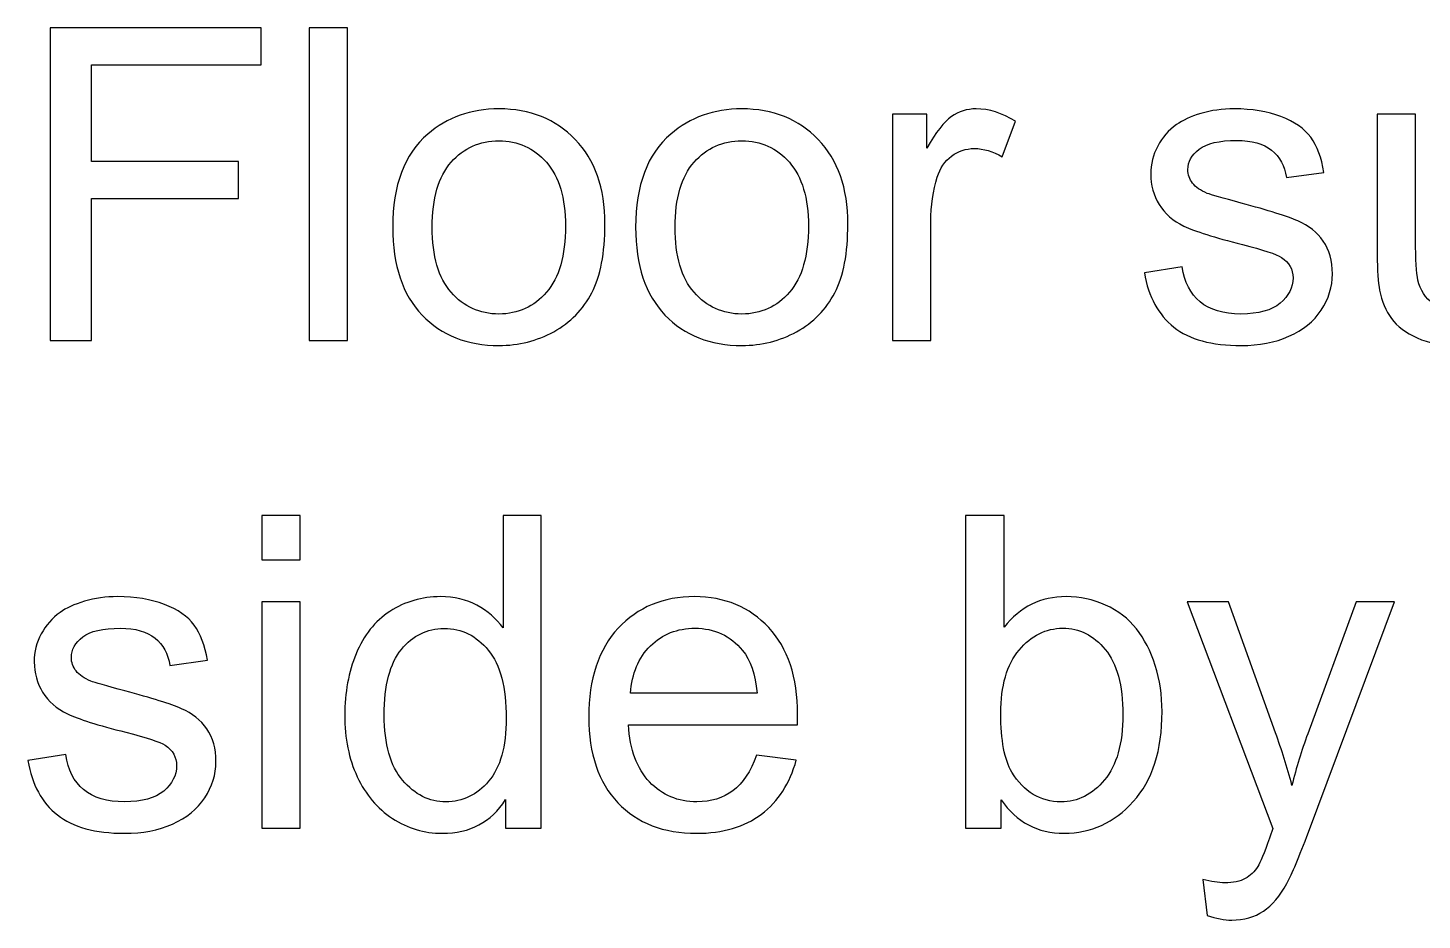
# Model space of a CAD drawing. Header units: millimetres. Extents: x -1420 to -489, y -454 to 898.
# Drawn here: x -1260.37 to -1233.35, y -250.31 to -233 of the extents above; entities that cross this region are included whole.
import ezdxf

# ---------------------------------------------------------------- set-up
doc = ezdxf.new("R2010")
doc.units = ezdxf.units.MM
doc.header["$MEASUREMENT"] = 0
doc.layers.add('Layer 1', color=7, linetype='Continuous')

msp = doc.modelspace()

# ---------------------------------------------------------------- linework, layer by layer
at = {"layer": 'Layer 1', "color": 250}
for points, knots in [([(-1259.9387, -239.0646), (-1259.9387, -239.0646), (-1259.9387, -233.0039), (-1259.9387, -233.0039), (-1259.9387, -233.0039), (-1259.9387, -233.0039), (-1255.8493, -233.0039), (-1255.8493, -233.0039), (-1255.8493, -233.0039), (-1255.8493, -233.0039), (-1255.8493, -233.7193), (-1255.8493, -233.7193), (-1255.8493, -233.7193), (-1255.8493, -233.7193), (-1259.1358, -233.7193), (-1259.1358, -233.7193), (-1259.1358, -233.7193), (-1259.1358, -233.7193), (-1259.1358, -235.5961), (-1259.1358, -235.5961), (-1259.1358, -235.5961), (-1259.1358, -235.5961), (-1256.2924, -235.5961), (-1256.2924, -235.5961), (-1256.2924, -235.5961), (-1256.2924, -235.5961), (-1256.2924, -236.3115), (-1256.2924, -236.3115), (-1256.2924, -236.3115), (-1256.2924, -236.3115), (-1259.1358, -236.3115), (-1259.1358, -236.3115), (-1259.1358, -236.3115), (-1259.1358, -236.3115), (-1259.1358, -239.0646), (-1259.1358, -239.0646), (-1259.1358, -239.0646), (-1259.1358, -239.0646), (-1259.9387, -239.0646), (-1259.9387, -239.0646)], [0, 0, 0, 0, 0.0909091, 0.0909091, 0.0909091, 0.0909091, 0.1818182, 0.1818182, 0.1818182, 0.1818182, 0.2727273, 0.2727273, 0.2727273, 0.2727273, 0.3636364, 0.3636364, 0.3636364, 0.3636364, 0.4545455, 0.4545455, 0.4545455, 0.4545455, 0.5454545, 0.5454545, 0.5454545, 0.5454545, 0.6363636, 0.6363636, 0.6363636, 0.6363636, 0.7272727, 0.7272727, 0.7272727, 0.7272727, 0.8181818, 0.8181818, 0.8181818, 0.8181818, 1, 1, 1, 1]), ([(-1254.9194, -239.0646), (-1254.9194, -239.0646), (-1254.9194, -233.0039), (-1254.9194, -233.0039), (-1254.9194, -233.0039), (-1254.9194, -233.0039), (-1254.1758, -233.0039), (-1254.1758, -233.0039), (-1254.1758, -233.0039), (-1254.1758, -233.0039), (-1254.1758, -239.0646), (-1254.1758, -239.0646), (-1254.1758, -239.0646), (-1254.1758, -239.0646), (-1254.9194, -239.0646), (-1254.9194, -239.0646)], [0, 0, 0, 0, 0.2, 0.2, 0.2, 0.2, 0.4, 0.4, 0.4, 0.4, 0.6, 0.6, 0.6, 0.6, 1, 1, 1, 1]), ([(-1253.2995, -236.8689), (-1253.2995, -236.0561), (-1253.0737, -235.4536), (-1252.6207, -235.0627), (-1252.6207, -235.0627), (-1252.244, -234.7381), (-1251.7839, -234.5744), (-1251.2407, -234.5744), (-1251.2407, -234.5744), (-1250.6367, -234.5744), (-1250.1428, -234.772), (-1249.7604, -235.1685), (-1249.7604, -235.1685), (-1249.3766, -235.5636), (-1249.1861, -236.1097), (-1249.1861, -236.8068), (-1249.1861, -236.8068), (-1249.1861, -237.3727), (-1249.2707, -237.8172), (-1249.4401, -238.1403), (-1249.4401, -238.1403), (-1249.6094, -238.4649), (-1249.8564, -238.7161), (-1250.1795, -238.8953), (-1250.1795, -238.8953), (-1250.5041, -239.0745), (-1250.8568, -239.1634), (-1251.2407, -239.1634), (-1251.2407, -239.1634), (-1251.8545, -239.1634), (-1252.3512, -238.9672), (-1252.7308, -238.5721), (-1252.7308, -238.5721), (-1253.1104, -238.1784), (-1253.2995, -237.6111), (-1253.2995, -236.8689)], [0, 0, 0, 0, 0.1, 0.1, 0.1, 0.1, 0.2, 0.2, 0.2, 0.2, 0.3, 0.3, 0.3, 0.3, 0.4, 0.4, 0.4, 0.4, 0.5, 0.5, 0.5, 0.5, 0.6, 0.6, 0.6, 0.6, 0.7, 0.7, 0.7, 0.7, 0.8, 0.8, 0.8, 0.8, 1, 1, 1, 1]), ([(-1248.5906, -236.8689), (-1248.5906, -236.0561), (-1248.3648, -235.4536), (-1247.9118, -235.0627), (-1247.9118, -235.0627), (-1247.5351, -234.7381), (-1247.075, -234.5744), (-1246.5318, -234.5744), (-1246.5318, -234.5744), (-1245.9278, -234.5744), (-1245.4339, -234.772), (-1245.0515, -235.1685), (-1245.0515, -235.1685), (-1244.6677, -235.5636), (-1244.4772, -236.1097), (-1244.4772, -236.8068), (-1244.4772, -236.8068), (-1244.4772, -237.3727), (-1244.5618, -237.8172), (-1244.7312, -238.1403), (-1244.7312, -238.1403), (-1244.9005, -238.4649), (-1245.1475, -238.7161), (-1245.4706, -238.8953), (-1245.4706, -238.8953), (-1245.7952, -239.0745), (-1246.1479, -239.1634), (-1246.5318, -239.1634), (-1246.5318, -239.1634), (-1247.1456, -239.1634), (-1247.6423, -238.9672), (-1248.0219, -238.5721), (-1248.0219, -238.5721), (-1248.4015, -238.1784), (-1248.5906, -237.6111), (-1248.5906, -236.8689)], [0, 0, 0, 0, 0.1, 0.1, 0.1, 0.1, 0.2, 0.2, 0.2, 0.2, 0.3, 0.3, 0.3, 0.3, 0.4, 0.4, 0.4, 0.4, 0.5, 0.5, 0.5, 0.5, 0.6, 0.6, 0.6, 0.6, 0.7, 0.7, 0.7, 0.7, 0.8, 0.8, 0.8, 0.8, 1, 1, 1, 1]), ([(-1243.6122, -239.0646), (-1243.6122, -239.0646), (-1243.6122, -234.6746), (-1243.6122, -234.6746), (-1243.6122, -234.6746), (-1243.6122, -234.6746), (-1242.9433, -234.6746), (-1242.9433, -234.6746), (-1242.9433, -234.6746), (-1242.9433, -234.6746), (-1242.9433, -235.3393), (-1242.9433, -235.3393), (-1242.9433, -235.3393), (-1242.7726, -235.0288), (-1242.6145, -234.8228), (-1242.4692, -234.724), (-1242.4692, -234.724), (-1242.3252, -234.6252), (-1242.1658, -234.5744), (-1241.9922, -234.5744), (-1241.9922, -234.5744), (-1241.741, -234.5744), (-1241.487, -234.6549), (-1241.2274, -234.8143), (-1241.2274, -234.8143), (-1241.2274, -234.8143), (-1241.4842, -235.5058), (-1241.4842, -235.5058), (-1241.4842, -235.5058), (-1241.6648, -235.3971), (-1241.8469, -235.3435), (-1242.0289, -235.3435), (-1242.0289, -235.3435), (-1242.1926, -235.3435), (-1242.3379, -235.3929), (-1242.4677, -235.4902), (-1242.4677, -235.4902), (-1242.5976, -235.589), (-1242.6893, -235.7245), (-1242.7443, -235.8981), (-1242.7443, -235.8981), (-1242.8276, -236.1619), (-1242.8685, -236.4512), (-1242.8685, -236.7659), (-1242.8685, -236.7659), (-1242.8685, -236.7659), (-1242.8685, -239.0646), (-1242.8685, -239.0646), (-1242.8685, -239.0646), (-1242.8685, -239.0646), (-1243.6122, -239.0646), (-1243.6122, -239.0646)], [0, 0, 0, 0, 0.0714286, 0.0714286, 0.0714286, 0.0714286, 0.1428571, 0.1428571, 0.1428571, 0.1428571, 0.2142857, 0.2142857, 0.2142857, 0.2142857, 0.2857143, 0.2857143, 0.2857143, 0.2857143, 0.3571429, 0.3571429, 0.3571429, 0.3571429, 0.4285714, 0.4285714, 0.4285714, 0.4285714, 0.5, 0.5, 0.5, 0.5, 0.5714286, 0.5714286, 0.5714286, 0.5714286, 0.6428571, 0.6428571, 0.6428571, 0.6428571, 0.7142857, 0.7142857, 0.7142857, 0.7142857, 0.7857143, 0.7857143, 0.7857143, 0.7857143, 0.8571429, 0.8571429, 0.8571429, 0.8571429, 1, 1, 1, 1]), ([(-1238.7297, -237.7537), (-1238.7297, -237.7537), (-1237.9946, -237.638), (-1237.9946, -237.638), (-1237.9946, -237.638), (-1237.9536, -237.9329), (-1237.8379, -238.1587), (-1237.6488, -238.3167), (-1237.6488, -238.3167), (-1237.4611, -238.4733), (-1237.1973, -238.5524), (-1236.8572, -238.5524), (-1236.8572, -238.5524), (-1236.5157, -238.5524), (-1236.2617, -238.4818), (-1236.0966, -238.3435), (-1236.0966, -238.3435), (-1235.9315, -238.2038), (-1235.8482, -238.0401), (-1235.8482, -237.8539), (-1235.8482, -237.8539), (-1235.8482, -237.6845), (-1235.9216, -237.5533), (-1236.0684, -237.4559), (-1236.0684, -237.4559), (-1236.17, -237.3896), (-1236.424, -237.3063), (-1236.829, -237.2047), (-1236.829, -237.2047), (-1237.3737, -237.0665), (-1237.7533, -236.9479), (-1237.9635, -236.8463), (-1237.9635, -236.8463), (-1238.1738, -236.7461), (-1238.3346, -236.6064), (-1238.4433, -236.4286), (-1238.4433, -236.4286), (-1238.5519, -236.2508), (-1238.607, -236.0547), (-1238.607, -235.8402), (-1238.607, -235.8402), (-1238.607, -235.6441), (-1238.5618, -235.4634), (-1238.4715, -235.2969), (-1238.4715, -235.2969), (-1238.3826, -235.129), (-1238.2598, -234.9907), (-1238.106, -234.8806), (-1238.106, -234.8806), (-1237.9903, -234.796), (-1237.8323, -234.7226), (-1237.6333, -234.6633), (-1237.6333, -234.6633), (-1237.4329, -234.6041), (-1237.2184, -234.5744), (-1236.9898, -234.5744), (-1236.9898, -234.5744), (-1236.6455, -234.5744), (-1236.3435, -234.6252), (-1236.0825, -234.724), (-1236.0825, -234.724), (-1235.8214, -234.8228), (-1235.6295, -234.9568), (-1235.5053, -235.1262), (-1235.5053, -235.1262), (-1235.3812, -235.2969), (-1235.2965, -235.5227), (-1235.2499, -235.8063), (-1235.2499, -235.8063), (-1235.2499, -235.8063), (-1235.9767, -235.9065), (-1235.9767, -235.9065), (-1235.9767, -235.9065), (-1236.0105, -235.6807), (-1236.1065, -235.5044), (-1236.2645, -235.3774), (-1236.2645, -235.3774), (-1236.4226, -235.2504), (-1236.6469, -235.1869), (-1236.9362, -235.1869), (-1236.9362, -235.1869), (-1237.2777, -235.1869), (-1237.5218, -235.2433), (-1237.6672, -235.3562), (-1237.6672, -235.3562), (-1237.8139, -235.4691), (-1237.8873, -235.6017), (-1237.8873, -235.7527), (-1237.8873, -235.7527), (-1237.8873, -235.8501), (-1237.8563, -235.9362), (-1237.7956, -236.0138), (-1237.7956, -236.0138), (-1237.7349, -236.0942), (-1237.6404, -236.1591), (-1237.5105, -236.2127), (-1237.5105, -236.2127), (-1237.4357, -236.2395), (-1237.217, -236.303), (-1236.853, -236.4018), (-1236.853, -236.4018), (-1236.3266, -236.5429), (-1235.9597, -236.6572), (-1235.7523, -236.7475), (-1235.7523, -236.7475), (-1235.5434, -236.8364), (-1235.3798, -236.9677), (-1235.2612, -237.1384), (-1235.2612, -237.1384), (-1235.1427, -237.3092), (-1235.0834, -237.5208), (-1235.0834, -237.7748), (-1235.0834, -237.7748), (-1235.0834, -238.0232), (-1235.1568, -238.256), (-1235.3007, -238.4762), (-1235.3007, -238.4762), (-1235.4461, -238.6949), (-1235.6549, -238.8642), (-1235.9273, -238.9842), (-1235.9273, -238.9842), (-1236.1996, -239.1041), (-1236.5086, -239.1634), (-1236.853, -239.1634), (-1236.853, -239.1634), (-1237.4245, -239.1634), (-1237.8591, -239.0448), (-1238.1582, -238.8078), (-1238.1582, -238.8078), (-1238.4574, -238.5707), (-1238.6479, -238.2193), (-1238.7297, -237.7537)], [0, 0, 0, 0, 0.0294118, 0.0294118, 0.0294118, 0.0294118, 0.0588235, 0.0588235, 0.0588235, 0.0588235, 0.0882353, 0.0882353, 0.0882353, 0.0882353, 0.1176471, 0.1176471, 0.1176471, 0.1176471, 0.1470588, 0.1470588, 0.1470588, 0.1470588, 0.1764706, 0.1764706, 0.1764706, 0.1764706, 0.2058824, 0.2058824, 0.2058824, 0.2058824, 0.2352941, 0.2352941, 0.2352941, 0.2352941, 0.2647059, 0.2647059, 0.2647059, 0.2647059, 0.2941176, 0.2941176, 0.2941176, 0.2941176, 0.3235294, 0.3235294, 0.3235294, 0.3235294, 0.3529412, 0.3529412, 0.3529412, 0.3529412, 0.3823529, 0.3823529, 0.3823529, 0.3823529, 0.4117647, 0.4117647, 0.4117647, 0.4117647, 0.4411765, 0.4411765, 0.4411765, 0.4411765, 0.4705882, 0.4705882, 0.4705882, 0.4705882, 0.5, 0.5, 0.5, 0.5, 0.5294118, 0.5294118, 0.5294118, 0.5294118, 0.5588235, 0.5588235, 0.5588235, 0.5588235, 0.5882353, 0.5882353, 0.5882353, 0.5882353, 0.6176471, 0.6176471, 0.6176471, 0.6176471, 0.6470588, 0.6470588, 0.6470588, 0.6470588, 0.6764706, 0.6764706, 0.6764706, 0.6764706, 0.7058824, 0.7058824, 0.7058824, 0.7058824, 0.7352941, 0.7352941, 0.7352941, 0.7352941, 0.7647059, 0.7647059, 0.7647059, 0.7647059, 0.7941176, 0.7941176, 0.7941176, 0.7941176, 0.8235294, 0.8235294, 0.8235294, 0.8235294, 0.8529412, 0.8529412, 0.8529412, 0.8529412, 0.8823529, 0.8823529, 0.8823529, 0.8823529, 0.9117647, 0.9117647, 0.9117647, 0.9117647, 0.9411765, 0.9411765, 0.9411765, 0.9411765, 1, 1, 1, 1]), ([(-1231.3213, -239.0646), (-1231.3213, -239.0646), (-1231.3213, -238.4197), (-1231.3213, -238.4197), (-1231.3213, -238.4197), (-1231.6642, -238.9164), (-1232.1285, -239.1634), (-1232.7155, -239.1634), (-1232.7155, -239.1634), (-1232.9737, -239.1634), (-1233.2165, -239.114), (-1233.4408, -239.0152), (-1233.4408, -239.0152), (-1233.6652, -238.9164), (-1233.8317, -238.7908), (-1233.9404, -238.6413), (-1233.9404, -238.6413), (-1234.0504, -238.4903), (-1234.1266, -238.3068), (-1234.1704, -238.0895), (-1234.1704, -238.0895), (-1234.2, -237.9428), (-1234.2155, -237.7113), (-1234.2155, -237.3938), (-1234.2155, -237.3938), (-1234.2155, -237.3938), (-1234.2155, -234.6746), (-1234.2155, -234.6746), (-1234.2155, -234.6746), (-1234.2155, -234.6746), (-1233.4719, -234.6746), (-1233.4719, -234.6746), (-1233.4719, -234.6746), (-1233.4719, -234.6746), (-1233.4719, -237.1088), (-1233.4719, -237.1088), (-1233.4719, -237.1088), (-1233.4719, -237.4983), (-1233.4564, -237.7593), (-1233.4267, -237.8948), (-1233.4267, -237.8948), (-1233.3787, -238.0909), (-1233.28, -238.2433), (-1233.129, -238.3562), (-1233.129, -238.3562), (-1232.9766, -238.4677), (-1232.7889, -238.5227), (-1232.5659, -238.5227), (-1232.5659, -238.5227), (-1232.343, -238.5227), (-1232.1341, -238.4663), (-1231.938, -238.352), (-1231.938, -238.352), (-1231.7418, -238.2377), (-1231.6036, -238.0811), (-1231.5231, -237.8849), (-1231.5231, -237.8849), (-1231.4413, -237.6874), (-1231.4004, -237.4009), (-1231.4004, -237.0269), (-1231.4004, -237.0269), (-1231.4004, -237.0269), (-1231.4004, -234.6746), (-1231.4004, -234.6746), (-1231.4004, -234.6746), (-1231.4004, -234.6746), (-1230.6567, -234.6746), (-1230.6567, -234.6746), (-1230.6567, -234.6746), (-1230.6567, -234.6746), (-1230.6567, -239.0646), (-1230.6567, -239.0646), (-1230.6567, -239.0646), (-1230.6567, -239.0646), (-1231.3213, -239.0646), (-1231.3213, -239.0646)], [0, 0, 0, 0, 0.05, 0.05, 0.05, 0.05, 0.1, 0.1, 0.1, 0.1, 0.15, 0.15, 0.15, 0.15, 0.2, 0.2, 0.2, 0.2, 0.25, 0.25, 0.25, 0.25, 0.3, 0.3, 0.3, 0.3, 0.35, 0.35, 0.35, 0.35, 0.4, 0.4, 0.4, 0.4, 0.45, 0.45, 0.45, 0.45, 0.5, 0.5, 0.5, 0.5, 0.55, 0.55, 0.55, 0.55, 0.6, 0.6, 0.6, 0.6, 0.65, 0.65, 0.65, 0.65, 0.7, 0.7, 0.7, 0.7, 0.75, 0.75, 0.75, 0.75, 0.8, 0.8, 0.8, 0.8, 0.85, 0.85, 0.85, 0.85, 0.9, 0.9, 0.9, 0.9, 1, 1, 1, 1]), ([(-1252.5347, -236.8689), (-1252.5347, -237.4319), (-1252.4119, -237.8525), (-1252.1664, -238.1319), (-1252.1664, -238.1319), (-1251.9208, -238.4127), (-1251.6118, -238.5524), (-1251.2407, -238.5524), (-1251.2407, -238.5524), (-1250.871, -238.5524), (-1250.5633, -238.4113), (-1250.3178, -238.1304), (-1250.3178, -238.1304), (-1250.0737, -237.8496), (-1249.9509, -237.4206), (-1249.9509, -236.8449), (-1249.9509, -236.8449), (-1249.9509, -236.3016), (-1250.0737, -235.8896), (-1250.3206, -235.6102), (-1250.3206, -235.6102), (-1250.5676, -235.3308), (-1250.8738, -235.1911), (-1251.2407, -235.1911), (-1251.2407, -235.1911), (-1251.6118, -235.1911), (-1251.9208, -235.3308), (-1252.1664, -235.6088), (-1252.1664, -235.6088), (-1252.4119, -235.8868), (-1252.5347, -236.3073), (-1252.5347, -236.8689)], [0, 0, 0, 0, 0.1111111, 0.1111111, 0.1111111, 0.1111111, 0.2222222, 0.2222222, 0.2222222, 0.2222222, 0.3333333, 0.3333333, 0.3333333, 0.3333333, 0.4444444, 0.4444444, 0.4444444, 0.4444444, 0.5555556, 0.5555556, 0.5555556, 0.5555556, 0.6666667, 0.6666667, 0.6666667, 0.6666667, 0.7777778, 0.7777778, 0.7777778, 0.7777778, 1, 1, 1, 1]), ([(-1247.8258, -236.8689), (-1247.8258, -237.4319), (-1247.703, -237.8525), (-1247.4575, -238.1319), (-1247.4575, -238.1319), (-1247.2119, -238.4127), (-1246.9029, -238.5524), (-1246.5318, -238.5524), (-1246.5318, -238.5524), (-1246.1621, -238.5524), (-1245.8544, -238.4113), (-1245.6089, -238.1304), (-1245.6089, -238.1304), (-1245.3648, -237.8496), (-1245.242, -237.4206), (-1245.242, -236.8449), (-1245.242, -236.8449), (-1245.242, -236.3016), (-1245.3648, -235.8896), (-1245.6117, -235.6102), (-1245.6117, -235.6102), (-1245.8587, -235.3308), (-1246.1649, -235.1911), (-1246.5318, -235.1911), (-1246.5318, -235.1911), (-1246.9029, -235.1911), (-1247.2119, -235.3308), (-1247.4575, -235.6088), (-1247.4575, -235.6088), (-1247.703, -235.8868), (-1247.8258, -236.3073), (-1247.8258, -236.8689)], [0, 0, 0, 0, 0.1111111, 0.1111111, 0.1111111, 0.1111111, 0.2222222, 0.2222222, 0.2222222, 0.2222222, 0.3333333, 0.3333333, 0.3333333, 0.3333333, 0.4444444, 0.4444444, 0.4444444, 0.4444444, 0.5555556, 0.5555556, 0.5555556, 0.5555556, 0.6666667, 0.6666667, 0.6666667, 0.6666667, 0.7777778, 0.7777778, 0.7777778, 0.7777778, 1, 1, 1, 1]), ([(-1255.838, -243.3191), (-1255.838, -243.3191), (-1255.838, -242.4626), (-1255.838, -242.4626), (-1255.838, -242.4626), (-1255.838, -242.4626), (-1255.0929, -242.4626), (-1255.0929, -242.4626), (-1255.0929, -242.4626), (-1255.0929, -242.4626), (-1255.0929, -243.3191), (-1255.0929, -243.3191), (-1255.0929, -243.3191), (-1255.0929, -243.3191), (-1255.838, -243.3191), (-1255.838, -243.3191)], [0, 0, 0, 0, 0.2, 0.2, 0.2, 0.2, 0.4, 0.4, 0.4, 0.4, 0.6, 0.6, 0.6, 0.6, 1, 1, 1, 1]), ([(-1251.1122, -248.5233), (-1251.1122, -248.5233), (-1251.1122, -247.9687), (-1251.1122, -247.9687), (-1251.1122, -247.9687), (-1251.3902, -248.4048), (-1251.7994, -248.6221), (-1252.3398, -248.6221), (-1252.3398, -248.6221), (-1252.6898, -248.6221), (-1253.0115, -248.5261), (-1253.305, -248.3328), (-1253.305, -248.3328), (-1253.5986, -248.1409), (-1253.8257, -247.8714), (-1253.988, -247.5242), (-1253.988, -247.5242), (-1254.1489, -247.1785), (-1254.2293, -246.782), (-1254.2293, -246.3318), (-1254.2293, -246.3318), (-1254.2293, -245.8944), (-1254.1559, -245.4965), (-1254.0106, -245.1394), (-1254.0106, -245.1394), (-1253.8638, -244.7824), (-1253.6451, -244.5087), (-1253.353, -244.3196), (-1253.353, -244.3196), (-1253.0609, -244.1291), (-1252.7335, -244.0331), (-1252.3723, -244.0331), (-1252.3723, -244.0331), (-1252.1084, -244.0331), (-1251.8728, -244.0896), (-1251.6667, -244.201), (-1251.6667, -244.201), (-1251.4593, -244.3125), (-1251.2914, -244.4579), (-1251.1616, -244.6371), (-1251.1616, -244.6371), (-1251.1616, -244.6371), (-1251.1616, -242.4626), (-1251.1616, -242.4626), (-1251.1616, -242.4626), (-1251.1616, -242.4626), (-1250.4221, -242.4626), (-1250.4221, -242.4626), (-1250.4221, -242.4626), (-1250.4221, -242.4626), (-1250.4221, -248.5233), (-1250.4221, -248.5233), (-1250.4221, -248.5233), (-1250.4221, -248.5233), (-1251.1122, -248.5233), (-1251.1122, -248.5233)], [0, 0, 0, 0, 0.0666667, 0.0666667, 0.0666667, 0.0666667, 0.1333333, 0.1333333, 0.1333333, 0.1333333, 0.2, 0.2, 0.2, 0.2, 0.2666667, 0.2666667, 0.2666667, 0.2666667, 0.3333333, 0.3333333, 0.3333333, 0.3333333, 0.4, 0.4, 0.4, 0.4, 0.4666667, 0.4666667, 0.4666667, 0.4666667, 0.5333333, 0.5333333, 0.5333333, 0.5333333, 0.6, 0.6, 0.6, 0.6, 0.6666667, 0.6666667, 0.6666667, 0.6666667, 0.7333333, 0.7333333, 0.7333333, 0.7333333, 0.8, 0.8, 0.8, 0.8, 0.8666667, 0.8666667, 0.8666667, 0.8666667, 1, 1, 1, 1]), ([(-1241.5039, -248.5233), (-1241.5039, -248.5233), (-1242.1939, -248.5233), (-1242.1939, -248.5233), (-1242.1939, -248.5233), (-1242.1939, -248.5233), (-1242.1939, -242.4626), (-1242.1939, -242.4626), (-1242.1939, -242.4626), (-1242.1939, -242.4626), (-1241.4503, -242.4626), (-1241.4503, -242.4626), (-1241.4503, -242.4626), (-1241.4503, -242.4626), (-1241.4503, -244.6244), (-1241.4503, -244.6244), (-1241.4503, -244.6244), (-1241.1356, -244.2307), (-1240.7348, -244.0331), (-1240.248, -244.0331), (-1240.248, -244.0331), (-1239.9771, -244.0331), (-1239.7217, -244.0882), (-1239.4804, -244.1968), (-1239.4804, -244.1968), (-1239.2391, -244.3055), (-1239.0415, -244.4593), (-1238.8849, -244.6554), (-1238.8849, -244.6554), (-1238.7296, -244.853), (-1238.6069, -245.0901), (-1238.5194, -245.3695), (-1238.5194, -245.3695), (-1238.4305, -245.6474), (-1238.3867, -245.9452), (-1238.3867, -246.2613), (-1238.3867, -246.2613), (-1238.3867, -247.0148), (-1238.573, -247.5962), (-1238.9455, -248.0068), (-1238.9455, -248.0068), (-1239.3167, -248.4175), (-1239.764, -248.6221), (-1240.2847, -248.6221), (-1240.2847, -248.6221), (-1240.8026, -248.6221), (-1241.209, -248.4062), (-1241.5039, -247.973), (-1241.5039, -247.973), (-1241.5039, -247.973), (-1241.5039, -248.5233), (-1241.5039, -248.5233)], [0, 0, 0, 0, 0.0714286, 0.0714286, 0.0714286, 0.0714286, 0.1428571, 0.1428571, 0.1428571, 0.1428571, 0.2142857, 0.2142857, 0.2142857, 0.2142857, 0.2857143, 0.2857143, 0.2857143, 0.2857143, 0.3571429, 0.3571429, 0.3571429, 0.3571429, 0.4285714, 0.4285714, 0.4285714, 0.4285714, 0.5, 0.5, 0.5, 0.5, 0.5714286, 0.5714286, 0.5714286, 0.5714286, 0.6428571, 0.6428571, 0.6428571, 0.6428571, 0.7142857, 0.7142857, 0.7142857, 0.7142857, 0.7857143, 0.7857143, 0.7857143, 0.7857143, 0.8571429, 0.8571429, 0.8571429, 0.8571429, 1, 1, 1, 1]), ([(-1260.3719, -247.2124), (-1260.3719, -247.2124), (-1259.6368, -247.0967), (-1259.6368, -247.0967), (-1259.6368, -247.0967), (-1259.5958, -247.3916), (-1259.4801, -247.6174), (-1259.291, -247.7754), (-1259.291, -247.7754), (-1259.1033, -247.932), (-1258.8395, -248.0111), (-1258.4994, -248.0111), (-1258.4994, -248.0111), (-1258.1579, -248.0111), (-1257.9039, -247.9405), (-1257.7388, -247.8022), (-1257.7388, -247.8022), (-1257.5737, -247.6625), (-1257.4904, -247.4988), (-1257.4904, -247.3126), (-1257.4904, -247.3126), (-1257.4904, -247.1432), (-1257.5638, -247.012), (-1257.7106, -246.9146), (-1257.7106, -246.9146), (-1257.8122, -246.8483), (-1258.0662, -246.765), (-1258.4712, -246.6634), (-1258.4712, -246.6634), (-1259.0159, -246.5252), (-1259.3955, -246.4066), (-1259.6057, -246.305), (-1259.6057, -246.305), (-1259.816, -246.2048), (-1259.9768, -246.0651), (-1260.0855, -245.8873), (-1260.0855, -245.8873), (-1260.1941, -245.7095), (-1260.2492, -245.5134), (-1260.2492, -245.2989), (-1260.2492, -245.2989), (-1260.2492, -245.1028), (-1260.204, -244.9221), (-1260.1137, -244.7556), (-1260.1137, -244.7556), (-1260.0248, -244.5877), (-1259.902, -244.4494), (-1259.7482, -244.3393), (-1259.7482, -244.3393), (-1259.6325, -244.2547), (-1259.4745, -244.1813), (-1259.2755, -244.122), (-1259.2755, -244.122), (-1259.0751, -244.0628), (-1258.8606, -244.0331), (-1258.632, -244.0331), (-1258.632, -244.0331), (-1258.2877, -244.0331), (-1257.9857, -244.0839), (-1257.7247, -244.1827), (-1257.7247, -244.1827), (-1257.4636, -244.2815), (-1257.2717, -244.4155), (-1257.1475, -244.5849), (-1257.1475, -244.5849), (-1257.0234, -244.7556), (-1256.9387, -244.9814), (-1256.8921, -245.265), (-1256.8921, -245.265), (-1256.8921, -245.265), (-1257.6189, -245.3652), (-1257.6189, -245.3652), (-1257.6189, -245.3652), (-1257.6527, -245.1394), (-1257.7487, -244.9631), (-1257.9067, -244.8361), (-1257.9067, -244.8361), (-1258.0648, -244.7091), (-1258.2891, -244.6456), (-1258.5784, -244.6456), (-1258.5784, -244.6456), (-1258.9199, -244.6456), (-1259.164, -244.702), (-1259.3094, -244.8149), (-1259.3094, -244.8149), (-1259.4561, -244.9278), (-1259.5295, -245.0604), (-1259.5295, -245.2114), (-1259.5295, -245.2114), (-1259.5295, -245.3088), (-1259.4985, -245.3949), (-1259.4378, -245.4725), (-1259.4378, -245.4725), (-1259.3771, -245.5529), (-1259.2826, -245.6178), (-1259.1527, -245.6714), (-1259.1527, -245.6714), (-1259.0779, -245.6982), (-1258.8592, -245.7617), (-1258.4952, -245.8605), (-1258.4952, -245.8605), (-1257.9688, -246.0016), (-1257.6019, -246.1159), (-1257.3945, -246.2062), (-1257.3945, -246.2062), (-1257.1856, -246.2951), (-1257.022, -246.4264), (-1256.9034, -246.5971), (-1256.9034, -246.5971), (-1256.7849, -246.7679), (-1256.7256, -246.9795), (-1256.7256, -247.2335), (-1256.7256, -247.2335), (-1256.7256, -247.4819), (-1256.799, -247.7147), (-1256.9429, -247.9349), (-1256.9429, -247.9349), (-1257.0883, -248.1536), (-1257.2971, -248.3229), (-1257.5695, -248.4429), (-1257.5695, -248.4429), (-1257.8418, -248.5628), (-1258.1508, -248.6221), (-1258.4952, -248.6221), (-1258.4952, -248.6221), (-1259.0667, -248.6221), (-1259.5013, -248.5035), (-1259.8004, -248.2665), (-1259.8004, -248.2665), (-1260.0996, -248.0294), (-1260.2901, -247.678), (-1260.3719, -247.2124)], [0, 0, 0, 0, 0.0294118, 0.0294118, 0.0294118, 0.0294118, 0.0588235, 0.0588235, 0.0588235, 0.0588235, 0.0882353, 0.0882353, 0.0882353, 0.0882353, 0.1176471, 0.1176471, 0.1176471, 0.1176471, 0.1470588, 0.1470588, 0.1470588, 0.1470588, 0.1764706, 0.1764706, 0.1764706, 0.1764706, 0.2058824, 0.2058824, 0.2058824, 0.2058824, 0.2352941, 0.2352941, 0.2352941, 0.2352941, 0.2647059, 0.2647059, 0.2647059, 0.2647059, 0.2941176, 0.2941176, 0.2941176, 0.2941176, 0.3235294, 0.3235294, 0.3235294, 0.3235294, 0.3529412, 0.3529412, 0.3529412, 0.3529412, 0.3823529, 0.3823529, 0.3823529, 0.3823529, 0.4117647, 0.4117647, 0.4117647, 0.4117647, 0.4411765, 0.4411765, 0.4411765, 0.4411765, 0.4705882, 0.4705882, 0.4705882, 0.4705882, 0.5, 0.5, 0.5, 0.5, 0.5294118, 0.5294118, 0.5294118, 0.5294118, 0.5588235, 0.5588235, 0.5588235, 0.5588235, 0.5882353, 0.5882353, 0.5882353, 0.5882353, 0.6176471, 0.6176471, 0.6176471, 0.6176471, 0.6470588, 0.6470588, 0.6470588, 0.6470588, 0.6764706, 0.6764706, 0.6764706, 0.6764706, 0.7058824, 0.7058824, 0.7058824, 0.7058824, 0.7352941, 0.7352941, 0.7352941, 0.7352941, 0.7647059, 0.7647059, 0.7647059, 0.7647059, 0.7941176, 0.7941176, 0.7941176, 0.7941176, 0.8235294, 0.8235294, 0.8235294, 0.8235294, 0.8529412, 0.8529412, 0.8529412, 0.8529412, 0.8823529, 0.8823529, 0.8823529, 0.8823529, 0.9117647, 0.9117647, 0.9117647, 0.9117647, 0.9411765, 0.9411765, 0.9411765, 0.9411765, 1, 1, 1, 1]), ([(-1246.2466, -247.1094), (-1246.2466, -247.1094), (-1245.4776, -247.2039), (-1245.4776, -247.2039), (-1245.4776, -247.2039), (-1245.5989, -247.6541), (-1245.8233, -248.0026), (-1246.1507, -248.251), (-1246.1507, -248.251), (-1246.4795, -248.4979), (-1246.8986, -248.6221), (-1247.408, -248.6221), (-1247.408, -248.6221), (-1248.05, -248.6221), (-1248.5595, -248.4245), (-1248.9348, -248.0294), (-1248.9348, -248.0294), (-1249.3116, -247.6343), (-1249.4993, -247.0797), (-1249.4993, -246.3657), (-1249.4993, -246.3657), (-1249.4993, -245.6263), (-1249.3088, -245.0534), (-1248.9292, -244.6456), (-1248.9292, -244.6456), (-1248.5482, -244.2377), (-1248.0557, -244.0331), (-1247.4489, -244.0331), (-1247.4489, -244.0331), (-1246.8619, -244.0331), (-1246.3821, -244.2335), (-1246.011, -244.6329), (-1246.011, -244.6329), (-1245.6384, -245.0322), (-1245.4522, -245.5952), (-1245.4522, -246.3191), (-1245.4522, -246.3191), (-1245.4522, -246.3643), (-1245.4536, -246.4306), (-1245.4564, -246.5181), (-1245.4564, -246.5181), (-1245.4564, -246.5181), (-1248.7302, -246.5181), (-1248.7302, -246.5181), (-1248.7302, -246.5181), (-1248.7034, -247.0007), (-1248.5665, -247.3704), (-1248.321, -247.6258), (-1248.321, -247.6258), (-1248.0754, -247.8827), (-1247.7706, -248.0111), (-1247.4037, -248.0111), (-1247.4037, -248.0111), (-1247.1314, -248.0111), (-1246.8986, -247.9391), (-1246.7052, -247.7952), (-1246.7052, -247.7952), (-1246.5119, -247.6526), (-1246.3595, -247.424), (-1246.2466, -247.1094)], [0, 0, 0, 0, 0.0625, 0.0625, 0.0625, 0.0625, 0.125, 0.125, 0.125, 0.125, 0.1875, 0.1875, 0.1875, 0.1875, 0.25, 0.25, 0.25, 0.25, 0.3125, 0.3125, 0.3125, 0.3125, 0.375, 0.375, 0.375, 0.375, 0.4375, 0.4375, 0.4375, 0.4375, 0.5, 0.5, 0.5, 0.5, 0.5625, 0.5625, 0.5625, 0.5625, 0.625, 0.625, 0.625, 0.625, 0.6875, 0.6875, 0.6875, 0.6875, 0.75, 0.75, 0.75, 0.75, 0.8125, 0.8125, 0.8125, 0.8125, 0.875, 0.875, 0.875, 0.875, 1, 1, 1, 1]), ([(-1255.838, -248.5233), (-1255.838, -248.5233), (-1255.838, -244.1333), (-1255.838, -244.1333), (-1255.838, -244.1333), (-1255.838, -244.1333), (-1255.0929, -244.1333), (-1255.0929, -244.1333), (-1255.0929, -244.1333), (-1255.0929, -244.1333), (-1255.0929, -248.5233), (-1255.0929, -248.5233), (-1255.0929, -248.5233), (-1255.0929, -248.5233), (-1255.838, -248.5233), (-1255.838, -248.5233)], [0, 0, 0, 0, 0.2, 0.2, 0.2, 0.2, 0.4, 0.4, 0.4, 0.4, 0.6, 0.6, 0.6, 0.6, 1, 1, 1, 1]), ([(-1237.5147, -250.2138), (-1237.5147, -250.2138), (-1237.5979, -249.5153), (-1237.5979, -249.5153), (-1237.5979, -249.5153), (-1237.4342, -249.5591), (-1237.2931, -249.5816), (-1237.1718, -249.5816), (-1237.1718, -249.5816), (-1237.0067, -249.5816), (-1236.874, -249.5534), (-1236.7752, -249.4984), (-1236.7752, -249.4984), (-1236.6751, -249.4433), (-1236.5946, -249.3671), (-1236.5311, -249.267), (-1236.5311, -249.267), (-1236.4831, -249.1936), (-1236.4083, -249.0087), (-1236.3039, -248.7138), (-1236.3039, -248.7138), (-1236.2898, -248.6715), (-1236.2672, -248.6122), (-1236.2376, -248.5318), (-1236.2376, -248.5318), (-1236.2376, -248.5318), (-1237.9027, -244.1333), (-1237.9027, -244.1333), (-1237.9027, -244.1333), (-1237.9027, -244.1333), (-1237.1012, -244.1333), (-1237.1012, -244.1333), (-1237.1012, -244.1333), (-1237.1012, -244.1333), (-1236.1868, -246.6747), (-1236.1868, -246.6747), (-1236.1868, -246.6747), (-1236.0697, -246.9979), (-1235.9624, -247.3366), (-1235.8693, -247.6922), (-1235.8693, -247.6922), (-1235.7832, -247.3507), (-1235.6816, -247.0176), (-1235.5631, -246.6917), (-1235.5631, -246.6917), (-1235.5631, -246.6917), (-1234.6247, -244.1333), (-1234.6247, -244.1333), (-1234.6247, -244.1333), (-1234.6247, -244.1333), (-1233.881, -244.1333), (-1233.881, -244.1333), (-1233.881, -244.1333), (-1233.881, -244.1333), (-1235.5504, -248.5981), (-1235.5504, -248.5981), (-1235.5504, -248.5981), (-1235.7296, -249.0807), (-1235.8693, -249.4123), (-1235.9681, -249.5943), (-1235.9681, -249.5943), (-1236.1007, -249.8399), (-1236.2517, -250.0191), (-1236.4225, -250.1334), (-1236.4225, -250.1334), (-1236.5946, -250.2477), (-1236.7978, -250.3055), (-1237.0349, -250.3055), (-1237.0349, -250.3055), (-1237.1788, -250.3055), (-1237.3383, -250.2745), (-1237.5147, -250.2138)], [0, 0, 0, 0, 0.0526316, 0.0526316, 0.0526316, 0.0526316, 0.1052632, 0.1052632, 0.1052632, 0.1052632, 0.1578947, 0.1578947, 0.1578947, 0.1578947, 0.2105263, 0.2105263, 0.2105263, 0.2105263, 0.2631579, 0.2631579, 0.2631579, 0.2631579, 0.3157895, 0.3157895, 0.3157895, 0.3157895, 0.3684211, 0.3684211, 0.3684211, 0.3684211, 0.4210526, 0.4210526, 0.4210526, 0.4210526, 0.4736842, 0.4736842, 0.4736842, 0.4736842, 0.5263158, 0.5263158, 0.5263158, 0.5263158, 0.5789474, 0.5789474, 0.5789474, 0.5789474, 0.6315789, 0.6315789, 0.6315789, 0.6315789, 0.6842105, 0.6842105, 0.6842105, 0.6842105, 0.7368421, 0.7368421, 0.7368421, 0.7368421, 0.7894737, 0.7894737, 0.7894737, 0.7894737, 0.8421053, 0.8421053, 0.8421053, 0.8421053, 0.8947368, 0.8947368, 0.8947368, 0.8947368, 1, 1, 1, 1]), ([(-1253.4645, -246.3318), (-1253.4645, -246.8949), (-1253.346, -247.3154), (-1253.1089, -247.5934), (-1253.1089, -247.5934), (-1252.8718, -247.8714), (-1252.5924, -248.0111), (-1252.2693, -248.0111), (-1252.2693, -248.0111), (-1251.9447, -248.0111), (-1251.6681, -247.877), (-1251.441, -247.6117), (-1251.441, -247.6117), (-1251.2138, -247.3464), (-1251.0995, -246.94), (-1251.0995, -246.3939), (-1251.0995, -246.3939), (-1251.0995, -245.7928), (-1251.2152, -245.3525), (-1251.4466, -245.0717), (-1251.4466, -245.0717), (-1251.678, -244.7895), (-1251.9631, -244.6498), (-1252.3031, -244.6498), (-1252.3031, -244.6498), (-1252.6333, -244.6498), (-1252.9099, -244.7853), (-1253.1315, -245.0548), (-1253.1315, -245.0548), (-1253.353, -245.3243), (-1253.4645, -245.7505), (-1253.4645, -246.3318)], [0, 0, 0, 0, 0.1111111, 0.1111111, 0.1111111, 0.1111111, 0.2222222, 0.2222222, 0.2222222, 0.2222222, 0.3333333, 0.3333333, 0.3333333, 0.3333333, 0.4444444, 0.4444444, 0.4444444, 0.4444444, 0.5555556, 0.5555556, 0.5555556, 0.5555556, 0.6666667, 0.6666667, 0.6666667, 0.6666667, 0.7777778, 0.7777778, 0.7777778, 0.7777778, 1, 1, 1, 1]), ([(-1248.6893, -245.9057), (-1248.6893, -245.9057), (-1246.2382, -245.9057), (-1246.2382, -245.9057), (-1246.2382, -245.9057), (-1246.2706, -245.5374), (-1246.3652, -245.2594), (-1246.519, -245.0759), (-1246.519, -245.0759), (-1246.756, -244.7895), (-1247.0637, -244.6456), (-1247.4404, -244.6456), (-1247.4404, -244.6456), (-1247.7819, -244.6456), (-1248.0698, -244.7599), (-1248.3026, -244.9885), (-1248.3026, -244.9885), (-1248.5355, -245.2171), (-1248.6639, -245.5233), (-1248.6893, -245.9057)], [0, 0, 0, 0, 0.1666667, 0.1666667, 0.1666667, 0.1666667, 0.3333333, 0.3333333, 0.3333333, 0.3333333, 0.5, 0.5, 0.5, 0.5, 0.6666667, 0.6666667, 0.6666667, 0.6666667, 1, 1, 1, 1]), ([(-1241.5124, -246.2951), (-1241.5124, -246.8215), (-1241.4404, -247.2011), (-1241.2979, -247.4353), (-1241.2979, -247.4353), (-1241.0636, -247.8192), (-1240.7461, -248.0111), (-1240.3468, -248.0111), (-1240.3468, -248.0111), (-1240.0208, -248.0111), (-1239.74, -247.87), (-1239.5029, -247.5863), (-1239.5029, -247.5863), (-1239.2659, -247.3041), (-1239.1473, -246.8836), (-1239.1473, -246.3234), (-1239.1473, -246.3234), (-1239.1473, -245.7505), (-1239.2616, -245.3271), (-1239.4888, -245.0548), (-1239.4888, -245.0548), (-1239.716, -244.7824), (-1239.9912, -244.6456), (-1240.3129, -244.6456), (-1240.3129, -244.6456), (-1240.6389, -244.6456), (-1240.9197, -244.7867), (-1241.1568, -245.0689), (-1241.1568, -245.0689), (-1241.3938, -245.3511), (-1241.5124, -245.7603), (-1241.5124, -246.2951)], [0, 0, 0, 0, 0.1111111, 0.1111111, 0.1111111, 0.1111111, 0.2222222, 0.2222222, 0.2222222, 0.2222222, 0.3333333, 0.3333333, 0.3333333, 0.3333333, 0.4444444, 0.4444444, 0.4444444, 0.4444444, 0.5555556, 0.5555556, 0.5555556, 0.5555556, 0.6666667, 0.6666667, 0.6666667, 0.6666667, 0.7777778, 0.7777778, 0.7777778, 0.7777778, 1, 1, 1, 1])]:
    msp.add_open_spline(points, degree=3, knots=knots, dxfattribs=at)

doc.saveas('drawing.dxf')
